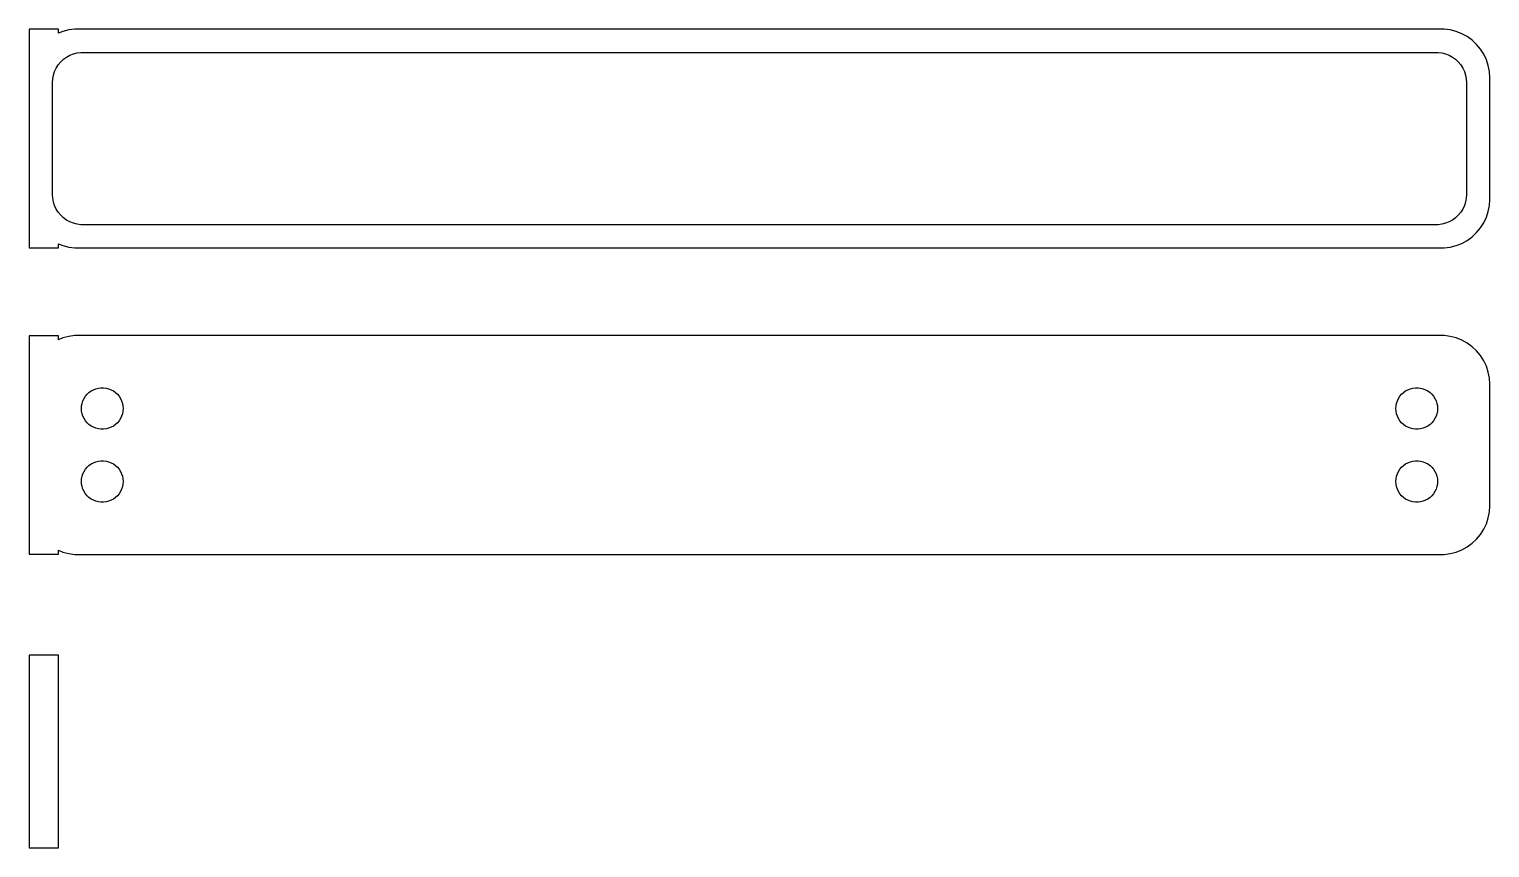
# Model space of a CAD drawing. Header units: metres. Extents: x -75 to 75, y 22 to 106.
import ezdxf

# ---------------------------------------------------------------- set-up
doc = ezdxf.new("R2010")
doc.units = ezdxf.units.M

msp = doc.modelspace()

# ---------------------------------------------------------------- linework, layer by layer
for p, q in [((-72, 105.74), (-75, 105.74)), ((-75, 105.74), (-75, 83.2599)), ((-72, 105.325), (-72, 105.74)), ((-71.5451, 105.505), (-72, 105.325)), ((-70.9369, 105.661), (-71.5451, 105.505)), ((-70.3139, 105.74), (-70.9369, 105.661)), ((70.3139, 105.74), (-70.3139, 105.74)), ((70.9369, 105.661), (70.3139, 105.74)), ((71.5451, 105.505), (70.9369, 105.661)), ((72.1289, 105.274), (71.5451, 105.505)), ((72.6791, 104.972), (72.1289, 105.274)), ((73.1871, 104.603), (72.6791, 104.972)), ((73.6448, 104.173), (73.1871, 104.603)), ((74.0451, 103.689), (73.6448, 104.173)), ((74.3815, 103.159), (74.0451, 103.689)), ((-72.2279, 101.75), (-72.0184, 102.08)), ((-72.0184, 102.08), (-71.7692, 102.381)), ((-71.7692, 102.381), (-71.4843, 102.649)), ((-71.4843, 102.649), (-71.168, 102.878)), ((-71.168, 102.878), (-70.8254, 103.067)), ((-70.8254, 103.067), (-70.4619, 103.211)), ((-70.4619, 103.211), (-70.0833, 103.308)), ((-70.0833, 103.308), (-69.6955, 103.357)), ((-69.6955, 103.357), (69.6955, 103.357)), ((69.6955, 103.357), (70.0833, 103.308)), ((70.0833, 103.308), (70.4619, 103.211)), ((70.4619, 103.211), (70.8254, 103.067)), ((70.8254, 103.067), (71.168, 102.878)), ((71.168, 102.878), (71.4843, 102.649)), ((71.4843, 102.649), (71.7692, 102.381)), ((71.7692, 102.381), (72.0184, 102.08)), ((72.0184, 102.08), (72.2279, 101.75)), ((74.6489, 102.591), (74.3815, 103.159)), ((74.8429, 101.993), (74.6489, 102.591)), ((-72.6129, 100.25), (-72.5884, 100.64)), ((-72.5884, 100.64), (-72.5151, 101.024)), ((-72.5151, 101.024), (-72.3943, 101.396)), ((-72.3943, 101.396), (-72.2279, 101.75)), ((72.2279, 101.75), (72.3943, 101.396)), ((72.3943, 101.396), (72.5151, 101.024)), ((72.5151, 101.024), (72.5884, 100.64)), ((72.5884, 100.64), (72.6129, 100.25)), ((74.9606, 101.377), (74.8429, 101.993)), ((75, 100.75), (74.9606, 101.377)), ((75, 88.25), (75, 100.75)), ((-72.6129, 88.75), (-72.6129, 100.25)), ((72.6129, 100.25), (72.6129, 88.75)), ((-72.5884, 88.3598), (-72.6129, 88.75)), ((72.6129, 88.75), (72.5884, 88.3598)), ((-72.5151, 87.9759), (-72.5884, 88.3598)), ((-72.3943, 87.6041), (-72.5151, 87.9759)), ((-72.2279, 87.2504), (-72.3943, 87.6041)), ((-72.0184, 86.9203), (-72.2279, 87.2504)), ((72.2279, 87.2504), (72.0184, 86.9203)), ((72.3943, 87.6041), (72.2279, 87.2504)), ((72.5151, 87.9759), (72.3943, 87.6041)), ((72.5884, 88.3598), (72.5151, 87.9759)), ((74.6489, 86.4094), (74.8429, 87.0066)), ((74.8429, 87.0066), (74.9606, 87.6233)), ((74.9606, 87.6233), (75, 88.25)), ((-71.7692, 86.6191), (-72.0184, 86.9203)), ((-71.4843, 86.3515), (-71.7692, 86.6191)), ((-71.168, 86.1217), (-71.4843, 86.3515)), ((-70.8254, 85.9333), (-71.168, 86.1217)), ((-70.4619, 85.7894), (-70.8254, 85.9333)), ((-70.0833, 85.6922), (-70.4619, 85.7894)), ((-69.6955, 85.6432), (-70.0833, 85.6922)), ((69.6955, 85.6432), (-69.6955, 85.6432)), ((70.0833, 85.6922), (69.6955, 85.6432)), ((70.4619, 85.7894), (70.0833, 85.6922)), ((70.8254, 85.9333), (70.4619, 85.7894)), ((71.168, 86.1217), (70.8254, 85.9333)), ((71.4843, 86.3515), (71.168, 86.1217)), ((71.7692, 86.6191), (71.4843, 86.3515)), ((72.0184, 86.9203), (71.7692, 86.6191)), ((74.0451, 85.3111), (74.3815, 85.8412)), ((74.3815, 85.8412), (74.6489, 86.4094)), ((72.1289, 83.7259), (72.6791, 84.0284)), ((72.6791, 84.0284), (73.1871, 84.3974)), ((73.1871, 84.3974), (73.6448, 84.8273)), ((73.6448, 84.8273), (74.0451, 85.3111)), ((-75, 83.2599), (-72, 83.2599)), ((-72, 83.6748), (-71.5451, 83.4947)), ((-72, 83.2599), (-72, 83.6748)), ((-71.5451, 83.4947), (-70.9369, 83.3386)), ((-70.9369, 83.3386), (-70.3139, 83.2599)), ((-70.3139, 83.2599), (70.3139, 83.2599)), ((70.3139, 83.2599), (70.9369, 83.3386)), ((70.9369, 83.3386), (71.5451, 83.4947)), ((71.5451, 83.4947), (72.1289, 83.7259)), ((-72, 74.2293), (-75, 74.2293)), ((-75, 74.2293), (-75, 51.7707)), ((-72, 73.8252), (-72, 74.2293)), ((-71.5451, 74.0053), (-72, 73.8252)), ((-70.9369, 74.1614), (-71.5451, 74.0053)), ((-70.3139, 74.2401), (-70.9369, 74.1614)), ((70.3139, 74.2401), (-70.3139, 74.2401)), ((70.9369, 74.1614), (70.3139, 74.2401)), ((71.5451, 74.0053), (70.9369, 74.1614)), ((72.1289, 73.7741), (71.5451, 74.0053)), ((72.6791, 73.4716), (72.1289, 73.7741)), ((73.1871, 73.1026), (72.6791, 73.4716)), ((73.6448, 72.6727), (73.1871, 73.1026)), ((74.0451, 72.1889), (73.6448, 72.6727)), ((74.3815, 71.6588), (74.0451, 72.1889)), ((74.6489, 71.0906), (74.3815, 71.6588)), ((74.8429, 70.4934), (74.6489, 71.0906)), ((74.9606, 69.8767), (74.8429, 70.4934)), ((75, 69.25), (74.9606, 69.8767)), ((75, 56.75), (75, 69.25)), ((-69.5682, 67.281), (-69.4853, 67.536)), ((-69.4853, 67.536), (-69.3712, 67.7787)), ((-69.3712, 67.7787), (-69.2275, 68.0051)), ((-69.2275, 68.0051), (-69.0566, 68.2117)), ((-69.0566, 68.2117), (-68.8611, 68.3953)), ((-68.8611, 68.3953), (-68.6441, 68.5529)), ((-68.6441, 68.5529), (-68.4092, 68.6821)), ((-68.4092, 68.6821), (-68.1598, 68.7808)), ((-68.1598, 68.7808), (-67.9001, 68.8475)), ((-67.9001, 68.8475), (-67.6341, 68.8811)), ((-67.6341, 68.8811), (-67.3659, 68.8811)), ((-67.3659, 68.8811), (-67.0999, 68.8475)), ((-67.0999, 68.8475), (-66.8401, 68.7808)), ((-66.8401, 68.7808), (-66.5908, 68.6821)), ((-66.5908, 68.6821), (-66.3559, 68.5529)), ((-66.3559, 68.5529), (-66.1389, 68.3953)), ((-66.1389, 68.3953), (-65.9434, 68.2117)), ((-65.9434, 68.2117), (-65.7725, 68.0051)), ((-65.7725, 68.0051), (-65.6288, 67.7787)), ((-65.6288, 67.7787), (-65.5146, 67.536)), ((-65.5146, 67.536), (-65.4318, 67.281)), ((65.4318, 67.281), (65.5146, 67.536)), ((65.5146, 67.536), (65.6288, 67.7787)), ((65.6288, 67.7787), (65.7725, 68.0051)), ((65.7725, 68.0051), (65.9434, 68.2117)), ((65.9434, 68.2117), (66.1389, 68.3953)), ((66.1389, 68.3953), (66.3559, 68.5529)), ((66.3559, 68.5529), (66.5908, 68.6821)), ((66.5908, 68.6821), (66.8401, 68.7808)), ((66.8401, 68.7808), (67.0999, 68.8475)), ((67.0999, 68.8475), (67.3659, 68.8811)), ((67.3659, 68.8811), (67.6341, 68.8811)), ((67.6341, 68.8811), (67.9001, 68.8475)), ((67.9001, 68.8475), (68.1598, 68.7808)), ((68.1598, 68.7808), (68.4092, 68.6821)), ((68.4092, 68.6821), (68.6441, 68.5529)), ((68.6441, 68.5529), (68.8611, 68.3953)), ((68.8611, 68.3953), (69.0566, 68.2117)), ((69.0566, 68.2117), (69.2275, 68.0051)), ((69.2275, 68.0051), (69.3712, 67.7787)), ((69.3712, 67.7787), (69.4853, 67.536)), ((69.4853, 67.536), (69.5682, 67.281)), ((-69.6353, 66.75), (-69.6185, 67.0176)), ((-69.6185, 66.4824), (-69.6353, 66.75)), ((-69.6185, 67.0176), (-69.5682, 67.281)), ((-69.5682, 66.219), (-69.6185, 66.4824)), ((-69.4853, 65.9639), (-69.5682, 66.219)), ((-65.4318, 66.219), (-65.5146, 65.9639)), ((-65.4318, 67.281), (-65.3815, 67.0176)), ((-65.3815, 66.4824), (-65.4318, 66.219)), ((-65.3815, 67.0176), (-65.3647, 66.75)), ((-65.3647, 66.75), (-65.3815, 66.4824)), ((65.3647, 66.75), (65.3815, 67.0176)), ((65.3815, 66.4824), (65.3647, 66.75)), ((65.3815, 67.0176), (65.4318, 67.281)), ((65.4318, 66.219), (65.3815, 66.4824)), ((65.5146, 65.9639), (65.4318, 66.219)), ((69.5682, 66.219), (69.4853, 65.9639)), ((69.5682, 67.281), (69.6185, 67.0176)), ((69.6185, 66.4824), (69.5682, 66.219)), ((69.6185, 67.0176), (69.6353, 66.75)), ((69.6353, 66.75), (69.6185, 66.4824)), ((-69.3712, 65.7213), (-69.4853, 65.9639)), ((-69.2275, 65.4949), (-69.3712, 65.7213)), ((-69.0566, 65.2883), (-69.2275, 65.4949)), ((-68.8611, 65.1047), (-69.0566, 65.2883)), ((-68.6441, 64.9471), (-68.8611, 65.1047)), ((-68.4092, 64.8179), (-68.6441, 64.9471)), ((-68.1598, 64.7192), (-68.4092, 64.8179)), ((-67.9001, 64.6525), (-68.1598, 64.7192)), ((-67.6341, 64.6189), (-67.9001, 64.6525)), ((-67.3659, 64.6189), (-67.6341, 64.6189)), ((-67.0999, 64.6525), (-67.3659, 64.6189)), ((-66.8401, 64.7192), (-67.0999, 64.6525)), ((-66.5908, 64.8179), (-66.8401, 64.7192)), ((-66.3559, 64.9471), (-66.5908, 64.8179)), ((-66.1389, 65.1047), (-66.3559, 64.9471)), ((-65.9434, 65.2883), (-66.1389, 65.1047)), ((-65.7725, 65.4949), (-65.9434, 65.2883)), ((-65.6288, 65.7213), (-65.7725, 65.4949)), ((-65.5146, 65.9639), (-65.6288, 65.7213)), ((65.6288, 65.7213), (65.5146, 65.9639)), ((65.7725, 65.4949), (65.6288, 65.7213)), ((65.9434, 65.2883), (65.7725, 65.4949)), ((66.1389, 65.1047), (65.9434, 65.2883)), ((66.3559, 64.9471), (66.1389, 65.1047)), ((66.5908, 64.8179), (66.3559, 64.9471)), ((66.8401, 64.7192), (66.5908, 64.8179)), ((67.0999, 64.6525), (66.8401, 64.7192)), ((67.3659, 64.6189), (67.0999, 64.6525)), ((67.6341, 64.6189), (67.3659, 64.6189)), ((67.9001, 64.6525), (67.6341, 64.6189)), ((68.1598, 64.7192), (67.9001, 64.6525)), ((68.4092, 64.8179), (68.1598, 64.7192)), ((68.6441, 64.9471), (68.4092, 64.8179)), ((68.8611, 65.1047), (68.6441, 64.9471)), ((69.0566, 65.2883), (68.8611, 65.1047)), ((69.2275, 65.4949), (69.0566, 65.2883)), ((69.3712, 65.7213), (69.2275, 65.4949)), ((69.4853, 65.9639), (69.3712, 65.7213)), ((-69.5682, 59.781), (-69.4853, 60.0361)), ((-69.4853, 60.0361), (-69.3712, 60.2787)), ((-69.3712, 60.2787), (-69.2275, 60.5051)), ((-69.2275, 60.5051), (-69.0566, 60.7117)), ((-69.0566, 60.7117), (-68.8611, 60.8953)), ((-68.8611, 60.8953), (-68.6441, 61.0529)), ((-68.6441, 61.0529), (-68.4092, 61.1821)), ((-68.4092, 61.1821), (-68.1598, 61.2808)), ((-68.1598, 61.2808), (-67.9001, 61.3475)), ((-67.9001, 61.3475), (-67.6341, 61.3811)), ((-67.6341, 61.3811), (-67.3659, 61.3811)), ((-67.3659, 61.3811), (-67.0999, 61.3475)), ((-67.0999, 61.3475), (-66.8401, 61.2808)), ((-66.8401, 61.2808), (-66.5908, 61.1821)), ((-66.5908, 61.1821), (-66.3559, 61.0529)), ((-66.3559, 61.0529), (-66.1389, 60.8953)), ((-66.1389, 60.8953), (-65.9434, 60.7117)), ((-65.9434, 60.7117), (-65.7725, 60.5051)), ((-65.7725, 60.5051), (-65.6288, 60.2787)), ((-65.6288, 60.2787), (-65.5146, 60.0361)), ((-65.5146, 60.0361), (-65.4318, 59.781)), ((65.4318, 59.781), (65.5146, 60.0361)), ((65.5146, 60.0361), (65.6288, 60.2787)), ((65.6288, 60.2787), (65.7725, 60.5051)), ((65.7725, 60.5051), (65.9434, 60.7117)), ((65.9434, 60.7117), (66.1389, 60.8953)), ((66.1389, 60.8953), (66.3559, 61.0529)), ((66.3559, 61.0529), (66.5908, 61.1821)), ((66.5908, 61.1821), (66.8401, 61.2808)), ((66.8401, 61.2808), (67.0999, 61.3475)), ((67.0999, 61.3475), (67.3659, 61.3811)), ((67.3659, 61.3811), (67.6341, 61.3811)), ((67.6341, 61.3811), (67.9001, 61.3475)), ((67.9001, 61.3475), (68.1598, 61.2808)), ((68.1598, 61.2808), (68.4092, 61.1821)), ((68.4092, 61.1821), (68.6441, 61.0529)), ((68.6441, 61.0529), (68.8611, 60.8953)), ((68.8611, 60.8953), (69.0566, 60.7117)), ((69.0566, 60.7117), (69.2275, 60.5051)), ((69.2275, 60.5051), (69.3712, 60.2787)), ((69.3712, 60.2787), (69.4853, 60.0361)), ((69.4853, 60.0361), (69.5682, 59.781)), ((-69.6353, 59.25), (-69.6185, 59.5176)), ((-69.6185, 58.9824), (-69.6353, 59.25)), ((-69.6185, 59.5176), (-69.5682, 59.781)), ((-69.5682, 58.719), (-69.6185, 58.9824)), ((-69.4853, 58.464), (-69.5682, 58.719)), ((-65.4318, 58.719), (-65.5146, 58.464)), ((-65.4318, 59.781), (-65.3815, 59.5176)), ((-65.3815, 58.9824), (-65.4318, 58.719)), ((-65.3815, 59.5176), (-65.3647, 59.25)), ((-65.3647, 59.25), (-65.3815, 58.9824)), ((65.3647, 59.25), (65.3815, 59.5176)), ((65.3815, 58.9824), (65.3647, 59.25)), ((65.3815, 59.5176), (65.4318, 59.781)), ((65.4318, 58.719), (65.3815, 58.9824)), ((65.5146, 58.464), (65.4318, 58.719)), ((69.5682, 58.719), (69.4853, 58.464)), ((69.5682, 59.781), (69.6185, 59.5176)), ((69.6185, 58.9824), (69.5682, 58.719)), ((69.6185, 59.5176), (69.6353, 59.25)), ((69.6353, 59.25), (69.6185, 58.9824)), ((-69.3712, 58.2213), (-69.4853, 58.464)), ((-69.2275, 57.9949), (-69.3712, 58.2213)), ((-69.0566, 57.7883), (-69.2275, 57.9949)), ((-68.8611, 57.6047), (-69.0566, 57.7883)), ((-68.6441, 57.4471), (-68.8611, 57.6047)), ((-68.4092, 57.3179), (-68.6441, 57.4471)), ((-68.1598, 57.2192), (-68.4092, 57.3179)), ((-67.9001, 57.1525), (-68.1598, 57.2192)), ((-67.6341, 57.1189), (-67.9001, 57.1525)), ((-67.3659, 57.1189), (-67.6341, 57.1189)), ((-67.0999, 57.1525), (-67.3659, 57.1189)), ((-66.8401, 57.2192), (-67.0999, 57.1525)), ((-66.5908, 57.3179), (-66.8401, 57.2192)), ((-66.3559, 57.4471), (-66.5908, 57.3179)), ((-66.1389, 57.6047), (-66.3559, 57.4471)), ((-65.9434, 57.7883), (-66.1389, 57.6047)), ((-65.7725, 57.9949), (-65.9434, 57.7883)), ((-65.6288, 58.2213), (-65.7725, 57.9949)), ((-65.5146, 58.464), (-65.6288, 58.2213)), ((65.6288, 58.2213), (65.5146, 58.464)), ((65.7725, 57.9949), (65.6288, 58.2213)), ((65.9434, 57.7883), (65.7725, 57.9949)), ((66.1389, 57.6047), (65.9434, 57.7883)), ((66.3559, 57.4471), (66.1389, 57.6047)), ((66.5908, 57.3179), (66.3559, 57.4471)), ((66.8401, 57.2192), (66.5908, 57.3179)), ((67.0999, 57.1525), (66.8401, 57.2192)), ((67.3659, 57.1189), (67.0999, 57.1525)), ((67.6341, 57.1189), (67.3659, 57.1189)), ((67.9001, 57.1525), (67.6341, 57.1189)), ((68.1598, 57.2192), (67.9001, 57.1525)), ((68.4092, 57.3179), (68.1598, 57.2192)), ((68.6441, 57.4471), (68.4092, 57.3179)), ((68.8611, 57.6047), (68.6441, 57.4471)), ((69.0566, 57.7883), (68.8611, 57.6047)), ((69.2275, 57.9949), (69.0566, 57.7883)), ((69.3712, 58.2213), (69.2275, 57.9949)), ((69.4853, 58.464), (69.3712, 58.2213)), ((74.6489, 54.9094), (74.8429, 55.5066)), ((74.8429, 55.5066), (74.9606, 56.1233)), ((74.9606, 56.1233), (75, 56.75)), ((74.0451, 53.8111), (74.3815, 54.3412)), ((74.3815, 54.3412), (74.6489, 54.9094)), ((72.1289, 52.2259), (72.6791, 52.5284)), ((72.6791, 52.5284), (73.1871, 52.8974)), ((73.1871, 52.8974), (73.6448, 53.3273)), ((73.6448, 53.3273), (74.0451, 53.8111)), ((-75, 51.7707), (-72, 51.7707)), ((-72, 51.7707), (-72, 52.1748)), ((-72, 52.1748), (-71.5451, 51.9947)), ((-71.5451, 51.9947), (-70.9369, 51.8386)), ((-70.9369, 51.8386), (-70.3139, 51.7599)), ((-70.3139, 51.7599), (70.3139, 51.7599)), ((70.3139, 51.7599), (70.9369, 51.8386)), ((70.9369, 51.8386), (71.5451, 51.9947)), ((71.5451, 51.9947), (72.1289, 52.2259)), ((-72, 41.4026), (-75, 41.4026)), ((-75, 41.4026), (-75, 21.5974)), ((-72, 21.5974), (-72, 41.4026)), ((-75, 21.5974), (-72, 21.5974))]:
    msp.add_line(p, q)

doc.saveas('drawing.dxf')
